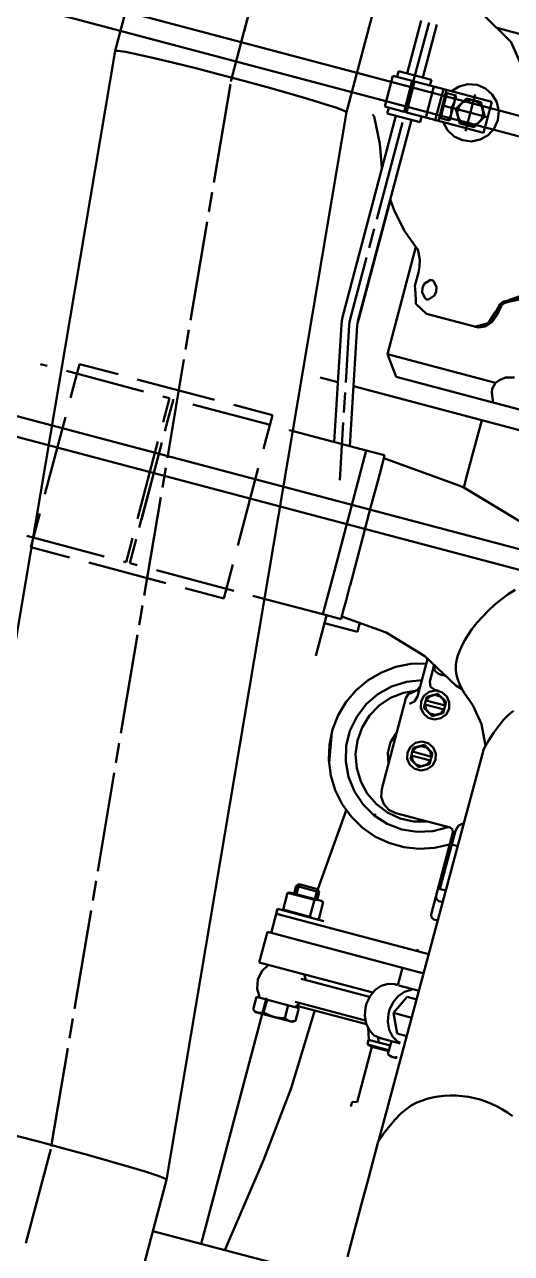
# Model space of a CAD drawing. Header units: centimetres. Extents: x 139057 to 200038, y 34824 to 80516.
# Drawn here: x 170291.2 to 170315.6, y 61239.7 to 61301.3 of the extents above; entities that cross this region are included whole.
import ezdxf

# ---------------------------------------------------------------- set-up
doc = ezdxf.new("R2010")
doc.units = ezdxf.units.CM
doc.header["$LTSCALE"] = 100
doc.layers.get('0').update_dxf_attribs({"lineweight": 0})
doc.layers.add('440_ALTRI_ELEMENTI_001-AM_0', color=31, linetype='Continuous', lineweight=50)

# ---------------------------------------------------------------- blocks, each defined once
blk = doc.blocks.new('A$C12667F03')
for p, q in [((-247.241, -1182.872), (-380.631, -1147.5)), ((-362.01, -1151.404), (-265.35, -1177.035)), ((-298.578, -1161.89), (-300.671, -1169.782)), ((-293.128, -1164.746), (-294.205, -1168.806)), ((-286.979, -1164.966), (-289.072, -1172.858)), ((-252.368, -1202.204), (-385.758, -1166.832)), ((-293.704, -1166.917), (-294.872, -1171.32)), ((-285.327, -1168.255), (-286.032, -1170.912)), ((-280.819, -1169.348), (-282.236, -1167.945)), ((-284.941, -1168.358), (-285.76, -1171.446)), ((-284.554, -1168.46), (-285.258, -1171.117)), ((-281.537, -1168.638), (-277.198, -1169.788)), ((-279.486, -1172.386), (-280.819, -1169.348)), ((-300.671, -1169.782), (-309.686, -1223.283)), ((-300.534, -1169.775), (-300.671, -1169.782)), ((-300.15, -1169.836), (-300.534, -1169.775)), ((-299.536, -1169.961), (-300.15, -1169.836)), ((-298.718, -1170.146), (-299.536, -1169.961)), ((-297.732, -1170.382), (-298.718, -1170.146)), ((-296.622, -1170.659), (-297.732, -1170.382)), ((-295.435, -1170.964), (-296.622, -1170.659)), ((-294.224, -1171.286), (-295.435, -1170.964)), ((-293.041, -1171.608), (-294.224, -1171.286)), ((-286.746, -1171.032), (-287.157, -1172.579)), ((-286.746, -1171.032), (-285.78, -1171.289)), ((-286.467, -1170.796), (-286.543, -1171.086)), ((-286.467, -1170.796), (-284.823, -1171.232)), ((-285.78, -1171.289), (-286.19, -1172.835)), ((-285.664, -1171.319), (-286.074, -1172.866)), ((-285.664, -1171.319), (-284.697, -1171.576)), ((-284.823, -1171.232), (-284.9, -1171.522)), ((-294.893, -1171.446), (-295.724, -1176.376)), ((-291.937, -1171.918), (-293.041, -1171.608)), ((-290.963, -1172.202), (-291.937, -1171.918)), ((-285.888, -1171.929), (-286.144, -1172.896)), ((-284.697, -1171.576), (-285.107, -1173.122)), ((-284.697, -1171.576), (-285.107, -1173.122)), ((-284.697, -1171.576), (-281.798, -1172.345)), ((-284.697, -1171.576), (-284.543, -1171.617)), ((-284.214, -1171.704), (-284.624, -1173.25)), ((-284.469, -1173.291), (-284.059, -1171.745)), ((-284.373, -1173.162), (-284.04, -1171.905)), ((-284.059, -1171.745), (-284.214, -1171.704)), ((-284.058, -1171.973), (-284.116, -1171.958)), ((-283.585, -1172.026), (-284.04, -1171.905)), ((-283.432, -1171.567), (-283.818, -1171.809)), ((-282.99, -1171.458), (-283.432, -1171.567)), ((-282.629, -1171.969), (-283.116, -1173.806)), ((-282.536, -1171.493), (-282.99, -1171.458)), ((-282.117, -1171.669), (-282.536, -1171.493)), ((-281.773, -1171.967), (-282.117, -1171.669)), ((-281.54, -1172.358), (-281.773, -1171.967)), ((-290.158, -1172.448), (-290.963, -1172.202)), ((-289.559, -1172.644), (-290.158, -1172.448)), ((-287.157, -1172.579), (-286.19, -1172.835)), ((-283.808, -1172.639), (-284.206, -1172.534)), ((-283.919, -1173.282), (-283.585, -1172.026)), ((-283.669, -1172.34), (-283.808, -1172.639)), ((-283.642, -1172.011), (-283.669, -1172.34)), ((-283.069, -1172.163), (-283.598, -1172.695)), ((-283.448, -1172.585), (-283.522, -1172.865)), ((-283.26, -1172.365), (-283.448, -1172.585)), ((-282.995, -1172.249), (-283.26, -1172.365)), ((-283.069, -1172.163), (-282.343, -1172.355)), ((-282.706, -1172.259), (-282.995, -1172.249)), ((-282.45, -1172.394), (-282.706, -1172.259)), ((-282.278, -1172.626), (-282.45, -1172.394)), ((-282.343, -1172.355), (-282.147, -1173.08)), ((-281.798, -1172.345), (-282.208, -1173.891)), ((-281.441, -1172.802), (-281.54, -1172.358)), ((-367.649, -1172.669), (-270.989, -1198.301)), ((-289.072, -1172.857), (-298.087, -1226.359)), ((-289.191, -1172.783), (-289.559, -1172.644)), ((-286.596, -1173.038), (-289.272, -1183.131)), ((-289.072, -1172.857), (-289.191, -1172.783)), ((-287.78, -1172.976), (-287.694, -1173.076)), ((-287.694, -1173.076), (-287.41, -1174.443)), ((-286.954, -1172.633), (-287.03, -1172.923)), ((-287.03, -1172.923), (-285.387, -1173.358)), ((-286.074, -1172.866), (-285.107, -1173.122)), ((-285.31, -1173.068), (-285.387, -1173.358)), ((-285.107, -1173.122), (-282.208, -1173.891)), ((-285.107, -1173.122), (-284.953, -1173.163)), ((-284.355, -1173.094), (-284.413, -1173.079)), ((-283.919, -1173.282), (-284.373, -1173.162)), ((-283.835, -1172.968), (-283.975, -1173.267)), ((-283.808, -1172.639), (-283.835, -1172.968)), ((-283.791, -1172.644), (-281.954, -1173.131)), ((-283.598, -1172.695), (-283.402, -1173.419)), ((-283.522, -1172.865), (-283.467, -1173.149)), ((-283.467, -1173.149), (-283.295, -1173.381)), ((-282.147, -1173.08), (-282.676, -1173.612)), ((-282.485, -1173.409), (-282.297, -1173.189)), ((-282.297, -1173.189), (-282.223, -1172.91)), ((-282.223, -1172.91), (-282.278, -1172.626)), ((-281.486, -1173.255), (-281.441, -1172.802)), ((-285.822, -1173.243), (-288.499, -1183.336)), ((-286.272, -1173.379), (-287.554, -1178.212)), ((-284.469, -1173.291), (-284.624, -1173.25)), ((-284.228, -1173.356), (-284.013, -1173.757)), ((-284.013, -1173.757), (-283.683, -1174.07)), ((-283.402, -1173.419), (-282.676, -1173.612)), ((-283.295, -1173.381), (-283.039, -1173.516)), ((-283.039, -1173.516), (-282.75, -1173.526)), ((-282.75, -1173.526), (-282.485, -1173.409)), ((-281.977, -1174.008), (-281.672, -1173.671)), ((-281.672, -1173.671), (-281.486, -1173.255)), ((-287.41, -1174.44), (-287.392, -1174.643)), ((-283.683, -1174.07), (-283.271, -1174.265)), ((-283.271, -1174.265), (-282.82, -1174.32)), ((-282.82, -1174.32), (-282.373, -1174.232)), ((-282.373, -1174.232), (-281.977, -1174.008)), ((-287.392, -1174.643), (-287.303, -1175.629)), ((-287.303, -1175.629), (-287.293, -1175.669)), ((-295.807, -1176.869), (-295.973, -1177.855)), ((-286.877, -1177.244), (-288.528, -1183.469)), ((-286.881, -1177.235), (-286.654, -1177.845)), ((-286.656, -1177.84), (-286.186, -1178.784)), ((-286.656, -1177.84), (-286.654, -1177.845)), ((-296.056, -1178.349), (-296.887, -1183.279)), ((-287.682, -1178.696), (-287.938, -1179.662)), ((-286.186, -1178.784), (-285.526, -1179.699)), ((-285.595, -1179.603), (-287.021, -1184.978)), ((-285.532, -1179.682), (-285.532, -1179.683)), ((-285.532, -1179.683), (-285.508, -1179.732)), ((-285.527, -1179.699), (-285.526, -1179.699)), ((-285.527, -1179.699), (-285.521, -1179.705)), ((-285.508, -1179.732), (-285.467, -1179.884)), ((-285.467, -1179.884), (-285.433, -1180.071)), ((-288.066, -1180.145), (-288.885, -1183.233)), ((-285.409, -1180.589), (-285.463, -1180.885)), ((-285.433, -1180.071), (-285.405, -1180.259)), ((-285.405, -1180.259), (-285.409, -1180.589)), ((-285.463, -1180.885), (-285.643, -1181.567)), ((-285.643, -1181.567), (-285.637, -1181.686)), ((-285.637, -1181.686), (-285.608, -1182.269)), ((-285.287, -1181.886), (-285.265, -1181.667)), ((-285.265, -1181.667), (-285.175, -1181.467)), ((-285.175, -1181.467), (-284.874, -1181.267)), ((-284.874, -1181.267), (-284.795, -1181.275)), ((-284.795, -1181.275), (-284.722, -1181.307)), ((-284.722, -1181.307), (-284.56, -1181.63)), ((-284.582, -1181.849), (-284.671, -1182.049)), ((-284.56, -1181.63), (-284.582, -1181.849)), ((-285.597, -1182.47), (-285.608, -1182.269)), ((-285.124, -1182.209), (-285.287, -1181.886)), ((-285.051, -1182.241), (-285.124, -1182.209)), ((-284.972, -1182.249), (-285.051, -1182.241)), ((-284.671, -1182.049), (-284.972, -1182.249)), ((-281.24, -1182.358), (-281.412, -1182.515)), ((-281.412, -1182.515), (-281.284, -1182.406)), ((-281.284, -1182.406), (-281.056, -1182.332)), ((-281.284, -1182.526), (-281.181, -1182.433)), ((-281.048, -1182.305), (-281.24, -1182.358)), ((-281.181, -1182.433), (-280.953, -1182.359)), ((-281.056, -1182.332), (-280.367, -1182.188)), ((-279.959, -1181.924), (-281.048, -1182.305)), ((-280.953, -1182.359), (-280.265, -1182.215)), ((-285.061, -1182.963), (-285.597, -1182.47)), ((-285.06, -1182.963), (-282.531, -1183.634)), ((-281.603, -1182.858), (-281.977, -1183.432)), ((-281.881, -1183.345), (-281.625, -1182.981)), ((-281.779, -1183.372), (-281.523, -1183.008)), ((-281.625, -1182.981), (-281.535, -1182.763)), ((-281.53, -1182.746), (-281.603, -1182.858)), ((-281.386, -1182.499), (-281.535, -1182.763)), ((-281.412, -1182.515), (-281.53, -1182.746)), ((-281.523, -1183.008), (-281.433, -1182.791)), ((-281.433, -1182.791), (-281.284, -1182.526)), ((-289.332, -1183.5), (-289.696, -1189.379)), ((-289.311, -1183.314), (-289.332, -1183.5)), ((-289.272, -1183.131), (-289.311, -1183.314)), ((-288.933, -1183.525), (-289.111, -1186.413)), ((-288.916, -1183.378), (-288.933, -1183.525)), ((-288.885, -1183.233), (-288.916, -1183.378)), ((-288.533, -1183.55), (-288.907, -1189.588)), ((-288.521, -1183.442), (-288.533, -1183.55)), ((-288.499, -1183.336), (-288.521, -1183.442)), ((-282.634, -1183.607), (-282.551, -1183.622)), ((-282.545, -1183.583), (-282.633, -1183.607)), ((-282.551, -1183.622), (-282.207, -1183.571)), ((-281.977, -1183.432), (-282.545, -1183.583)), ((-282.531, -1183.634), (-282.448, -1183.65)), ((-282.448, -1183.65), (-282.105, -1183.598)), ((-282.025, -1183.444), (-282.207, -1183.571)), ((-282.105, -1183.598), (-281.779, -1183.372)), ((-281.952, -1183.394), (-282.025, -1183.444)), ((-281.952, -1183.394), (-281.881, -1183.345)), ((-296.97, -1183.772), (-297.136, -1184.758)), ((-304.398, -1185.48), (-304.07, -1185.568)), ((-302.454, -1185.479), (-302.903, -1187.17)), ((-302.454, -1185.479), (-300.521, -1185.991)), ((-297.219, -1185.251), (-298.05, -1190.182)), ((-287.021, -1184.978), (-286.594, -1186.126)), ((-287.021, -1184.978), (-281.607, -1186.414)), ((-303.104, -1185.824), (-299.237, -1186.849)), ((-290.401, -1186.151), (-289.51, -1186.387)), ((-286.594, -1186.126), (-269.723, -1190.599)), ((-281.438, -1186.298), (-281.111, -1186.157)), ((-281.111, -1186.157), (-280.659, -1186.153)), ((-299.554, -1186.248), (-295.688, -1187.273)), ((-288.722, -1186.596), (-276.002, -1189.969)), ((-281.794, -1186.927), (-281.771, -1186.721)), ((-281.771, -1186.721), (-281.607, -1186.414)), ((-281.438, -1186.298), (-281.607, -1186.414)), ((-298.271, -1187.105), (-297.943, -1187.192)), ((-297.943, -1187.192), (-298.263, -1188.401)), ((-297.749, -1187.244), (-298.07, -1188.452)), ((-297.749, -1187.244), (-297.958, -1188.029)), ((-297.749, -1187.244), (-297.735, -1187.247)), ((-289.142, -1186.912), (-289.204, -1187.91)), ((-281.719, -1187.419), (-281.794, -1186.927)), ((-296.769, -1187.504), (-292.902, -1188.529)), ((-294.721, -1187.529), (-292.788, -1188.042)), ((-303.159, -1188.137), (-304.184, -1192.003)), ((-297.958, -1188.029), (-298.174, -1188.845)), ((-292.788, -1188.042), (-293.237, -1189.734)), ((-289.235, -1188.409), (-289.414, -1191.297)), ((-282.302, -1188.298), (-283.055, -1191.14)), ((-291.936, -1188.785), (-291.922, -1188.789)), ((-291.922, -1188.789), (-288.083, -1189.807)), ((-298.519, -1189.367), (-299.545, -1193.234)), ((-298.43, -1189.811), (-299.455, -1193.678)), ((-298.326, -1189.419), (-299.351, -1193.285)), ((-288.083, -1189.807), (-289.682, -1195.837)), ((-288.083, -1189.807), (-289.682, -1195.837)), ((-288.083, -1189.807), (-287.165, -1190.05)), ((-287.274, -1190.461), (-287.412, -1190.983)), ((-287.202, -1190.191), (-287.274, -1190.461)), ((-287.165, -1190.05), (-287.202, -1190.191)), ((-287.202, -1190.191), (-283.573, -1191.523)), ((-298.133, -1190.675), (-298.299, -1191.661)), ((-293.493, -1190.7), (-294.518, -1194.566)), ((-287.412, -1190.983), (-287.608, -1191.722)), ((-283.573, -1191.523), (-283.193, -1191.663)), ((-283.193, -1191.663), (-279.66, -1193.801)), ((-283.055, -1191.14), (-283.183, -1191.621)), ((-298.382, -1192.154), (-299.213, -1197.084)), ((-287.608, -1191.722), (-287.848, -1192.627)), ((-287.848, -1192.627), (-288.116, -1193.636)), ((-304.441, -1192.97), (-304.889, -1194.661)), ((-305.084, -1194.092), (-301.218, -1195.118)), ((-288.116, -1193.636), (-288.393, -1194.681)), ((-304.889, -1194.661), (-302.956, -1195.174)), ((-299.801, -1194.2), (-300.121, -1195.408)), ((-299.608, -1194.251), (-299.928, -1195.46)), ((-299.712, -1194.644), (-299.928, -1195.46)), ((-288.393, -1194.681), (-288.661, -1195.69)), ((-300.251, -1195.374), (-300.121, -1195.408)), ((-301.989, -1195.43), (-298.123, -1196.456)), ((-299.928, -1195.46), (-299.56, -1195.557)), ((-298.593, -1195.814), (-294.727, -1196.839)), ((-294.775, -1195.533), (-295.223, -1197.225)), ((-289.682, -1195.837), (-290.262, -1198.023)), ((-289.682, -1195.837), (-290.262, -1198.023)), ((-288.661, -1195.69), (-288.896, -1196.579)), ((-288.901, -1196.595), (-289.096, -1197.334)), ((-288.896, -1196.579), (-288.901, -1196.595)), ((-297.156, -1196.712), (-295.223, -1197.225)), ((-293.76, -1197.095), (-293.392, -1197.193)), ((-293.392, -1197.193), (-290.262, -1198.023)), ((-280.978, -1197.021), (-281.325, -1197.279)), ((-280.628, -1196.79), (-280.978, -1197.021)), ((-299.296, -1197.578), (-299.462, -1198.563)), ((-289.235, -1197.856), (-289.307, -1198.126)), ((-289.096, -1197.334), (-289.235, -1197.856)), ((-281.976, -1197.843), (-282.269, -1198.142)), ((-281.661, -1197.555), (-281.976, -1197.843)), ((-281.325, -1197.279), (-281.661, -1197.555)), ((-290.071, -1198.081), (-290.607, -1200.104)), ((-290.262, -1198.023), (-289.344, -1198.266)), ((-290.171, -1198.461), (-288.528, -1198.897)), ((-290.069, -1198.074), (-290.071, -1198.081)), ((-289.307, -1198.126), (-289.344, -1198.266)), ((-289.307, -1198.126), (-287.094, -1198.939)), ((-282.541, -1198.452), (-282.792, -1198.774)), ((-282.269, -1198.142), (-282.541, -1198.452)), ((-299.545, -1199.057), (-300.376, -1203.987)), ((-288.46, -1198.638), (-288.528, -1198.897)), ((-288.426, -1198.51), (-288.46, -1198.638)), ((-287.094, -1198.939), (-285.144, -1200.119)), ((-282.98, -1199.046), (-283.145, -1199.312)), ((-282.792, -1198.774), (-282.98, -1199.046)), ((-283.286, -1199.575), (-283.403, -1199.833)), ((-283.145, -1199.312), (-283.286, -1199.575)), ((-284.996, -1200.209), (-285.511, -1202.149)), ((-285.144, -1200.119), (-283.589, -1201.586)), ((-283.497, -1200.087), (-283.567, -1200.337)), ((-283.403, -1199.833), (-283.497, -1200.087)), ((-287.328, -1200.935), (-287.997, -1201.326)), ((-286.604, -1200.659), (-287.328, -1200.935)), ((-285.844, -1200.507), (-286.604, -1200.659)), ((-285.069, -1200.484), (-285.844, -1200.507)), ((-284.676, -1200.561), (-284.895, -1201.386)), ((-284.683, -1200.589), (-284.648, -1200.854)), ((-284.648, -1200.854), (-284.435, -1201.017)), ((-283.602, -1200.549), (-283.605, -1200.769)), ((-283.605, -1200.769), (-283.579, -1200.997)), ((-283.567, -1200.337), (-283.602, -1200.549)), ((-287.997, -1201.326), (-288.59, -1201.824)), ((-286.071, -1201.403), (-286.818, -1201.636)), ((-285.293, -1201.327), (-286.071, -1201.403)), ((-284.895, -1201.386), (-284.859, -1201.652)), ((-284.435, -1201.017), (-284.098, -1201.106)), ((-283.579, -1200.997), (-283.521, -1201.232)), ((-283.521, -1201.232), (-283.433, -1201.476)), ((-283.433, -1201.476), (-283.316, -1201.726)), ((-288.59, -1201.824), (-289.093, -1202.414)), ((-287.501, -1202.018), (-288.092, -1202.53)), ((-286.818, -1201.636), (-287.501, -1202.018)), ((-286.217, -1201.952), (-286.863, -1202.212)), ((-285.531, -1201.834), (-286.217, -1201.952)), ((-285.98, -1202.033), (-286.101, -1202.23)), ((-285.771, -1201.936), (-285.98, -1202.033)), ((-285.771, -1201.936), (-285.509, -1201.815)), ((-285.662, -1202.394), (-285.511, -1202.149)), ((-285.509, -1201.815), (-285.357, -1201.57)), ((-285.189, -1202.095), (-285.339, -1202.38)), ((-285.048, -1202.159), (-285.196, -1202.717)), ((-284.93, -1201.902), (-285.189, -1202.095)), ((-284.905, -1202.143), (-285.087, -1202.344)), ((-284.491, -1202.008), (-285.048, -1202.159)), ((-284.614, -1201.841), (-284.93, -1201.902)), ((-284.646, -1202.066), (-284.905, -1202.143)), ((-284.859, -1201.652), (-284.646, -1201.814)), ((-284.646, -1201.814), (-284.453, -1201.865)), ((-284.385, -1202.135), (-284.646, -1202.066)), ((-284.301, -1201.924), (-284.614, -1201.841)), ((-284.491, -1202.008), (-284.081, -1202.415)), ((-284.198, -1202.331), (-284.385, -1202.135)), ((-284.056, -1202.134), (-284.301, -1201.924)), ((-283.927, -1202.429), (-284.056, -1202.134)), ((-283.589, -1201.586), (-283.315, -1201.752)), ((-283.316, -1201.726), (-283.167, -1201.984)), ((-283.167, -1201.984), (-283.149, -1202.013)), ((-283.149, -1202.013), (-282.753, -1202.573)), ((-289.093, -1202.414), (-289.492, -1203.078)), ((-288.092, -1202.53), (-288.565, -1203.153)), ((-287.439, -1202.6), (-287.922, -1203.101)), ((-286.863, -1202.212), (-287.439, -1202.6)), ((-286.101, -1202.23), (-287.306, -1206.773)), ((-285.924, -1202.515), (-285.662, -1202.394)), ((-285.339, -1202.38), (-285.351, -1202.703)), ((-285.351, -1202.703), (-285.221, -1202.998)), ((-285.196, -1202.717), (-284.787, -1203.124)), ((-285.148, -1202.535), (-284.181, -1202.791)), ((-285.138, -1202.537), (-285.08, -1202.801)), ((-285.096, -1202.341), (-284.13, -1202.598)), ((-284.372, -1202.989), (-284.191, -1202.788)), ((-284.081, -1202.415), (-284.229, -1202.973)), ((-284.139, -1202.595), (-284.198, -1202.331)), ((-284.088, -1203.037), (-283.938, -1202.752)), ((-283.938, -1202.752), (-283.927, -1202.429)), ((-282.753, -1202.573), (-282.316, -1203.526)), ((-289.492, -1203.078), (-289.774, -1203.799)), ((-288.565, -1203.153), (-288.9, -1203.86)), ((-287.922, -1203.101), (-288.289, -1203.691)), ((-285.221, -1202.998), (-284.976, -1203.208)), ((-285.08, -1202.801), (-284.893, -1202.997)), ((-284.976, -1203.208), (-284.664, -1203.291)), ((-284.893, -1202.997), (-284.632, -1203.066)), ((-284.229, -1202.973), (-284.787, -1203.124)), ((-284.664, -1203.291), (-284.347, -1203.23)), ((-284.632, -1203.066), (-284.372, -1202.989)), ((-284.347, -1203.23), (-284.088, -1203.037)), ((-281.201, -1203.314), (-281.447, -1203.607)), ((-280.954, -1203.066), (-281.201, -1203.314)), ((-280.707, -1202.864), (-280.954, -1203.066)), ((-289.813, -1203.936), (-289.943, -1205.468)), ((-289.774, -1203.799), (-289.933, -1204.558)), ((-288.9, -1203.86), (-289.084, -1204.62)), ((-288.289, -1203.691), (-288.524, -1204.347)), ((-286.563, -1203.97), (-286.869, -1204.43)), ((-282.316, -1203.526), (-282.119, -1204.515)), ((-281.695, -1203.948), (-281.941, -1204.336)), ((-281.447, -1203.607), (-281.695, -1203.948)), ((-300.459, -1204.48), (-300.625, -1205.466)), ((-289.933, -1204.558), (-289.964, -1205.332)), ((-289.084, -1204.62), (-289.108, -1205.402)), ((-288.524, -1204.347), (-288.617, -1205.036)), ((-286.869, -1204.43), (-287.01, -1204.965)), ((-285.61, -1204.464), (-285.869, -1204.656)), ((-285.17, -1204.569), (-285.727, -1204.721)), ((-285.293, -1204.403), (-285.61, -1204.464)), ((-285.325, -1204.628), (-285.584, -1204.705)), ((-285.064, -1204.697), (-285.325, -1204.628)), ((-284.981, -1204.486), (-285.293, -1204.403)), ((-285.17, -1204.569), (-284.761, -1204.977)), ((-284.736, -1204.695), (-284.981, -1204.486)), ((-281.941, -1204.336), (-282.188, -1204.77)), ((-282.119, -1204.515), (-282.1, -1204.608)), ((-288.617, -1205.036), (-288.563, -1205.729)), ((-282.188, -1204.77), (-287.463, -1224.422)), ((-287.01, -1204.965), (-286.973, -1205.516)), ((-286.019, -1204.942), (-286.03, -1205.264)), ((-285.869, -1204.656), (-286.019, -1204.942)), ((-285.727, -1204.721), (-285.875, -1205.278)), ((-285.827, -1205.096), (-284.86, -1205.352)), ((-285.817, -1205.099), (-285.759, -1205.363)), ((-285.776, -1204.903), (-284.809, -1205.159)), ((-285.584, -1204.705), (-285.766, -1204.905)), ((-284.877, -1204.892), (-285.064, -1204.697)), ((-284.761, -1204.977), (-284.909, -1205.535)), ((-284.819, -1205.156), (-284.877, -1204.892)), ((-284.606, -1204.991), (-284.736, -1204.695)), ((-284.617, -1205.313), (-284.606, -1204.991)), ((-289.964, -1205.332), (-289.865, -1206.101)), ((-289.108, -1205.402), (-288.971, -1206.173)), ((-288.563, -1205.729), (-288.364, -1206.396)), ((-286.03, -1205.264), (-285.9, -1205.56)), ((-285.9, -1205.56), (-285.655, -1205.77)), ((-285.875, -1205.278), (-285.466, -1205.686)), ((-285.759, -1205.363), (-285.572, -1205.558)), ((-285.655, -1205.77), (-285.343, -1205.852)), ((-285.572, -1205.558), (-285.311, -1205.628)), ((-284.909, -1205.535), (-285.466, -1205.686)), ((-285.343, -1205.852), (-285.026, -1205.791)), ((-285.311, -1205.628), (-285.051, -1205.55)), ((-285.051, -1205.55), (-284.87, -1205.35)), ((-285.026, -1205.791), (-284.767, -1205.599)), ((-284.767, -1205.599), (-284.617, -1205.313)), ((-300.708, -1205.959), (-301.539, -1210.89)), ((-289.865, -1206.101), (-289.64, -1206.843)), ((-288.971, -1206.173), (-288.68, -1206.898)), ((-288.364, -1206.396), (-288.031, -1207.006)), ((-289.64, -1206.843), (-289.295, -1207.537)), ((-288.68, -1206.898), (-288.246, -1207.549)), ((-288.031, -1207.006), (-287.577, -1207.533)), ((-287.306, -1206.773), (-287.331, -1207.162)), ((-289.295, -1207.537), (-288.84, -1208.164)), ((-288.246, -1207.549), (-287.688, -1208.098)), ((-287.577, -1207.533), (-287.023, -1207.953)), ((-287.331, -1207.162), (-287.204, -1207.531)), ((-287.204, -1207.531), (-286.946, -1207.824)), ((-289.074, -1207.806), (-290.518, -1211.805)), ((-288.84, -1208.164), (-288.287, -1208.706)), ((-287.688, -1208.098), (-287.03, -1208.52)), ((-287.639, -1208.029), (-287.663, -1208.118)), ((-287.023, -1207.953), (-286.392, -1208.248)), ((-286.946, -1207.824), (-286.596, -1207.996)), ((-286.596, -1207.996), (-283.889, -1208.714)), ((-286.392, -1208.248), (-285.714, -1208.404)), ((-288.287, -1208.706), (-287.651, -1209.15)), ((-287.03, -1208.52), (-286.299, -1208.799)), ((-286.299, -1208.799), (-285.526, -1208.922)), ((-285.714, -1208.404), (-285.019, -1208.414)), ((-285.526, -1208.922), (-284.745, -1208.884)), ((-284.745, -1208.884), (-283.988, -1208.687)), ((-283.62, -1208.866), (-284.394, -1211.787)), ((-283.768, -1208.806), (-283.889, -1208.714)), ((-283.747, -1208.958), (-283.768, -1208.806)), ((-283.461, -1208.614), (-283.62, -1208.866)), ((-283.188, -1208.497), (-283.461, -1208.614)), ((-287.651, -1209.15), (-286.951, -1209.481)), ((-286.951, -1209.481), (-286.206, -1209.692)), ((-283.747, -1208.958), (-284.837, -1213.066)), ((-284.662, -1209.731), (-283.907, -1209.558)), ((-283.804, -1209.564), (-283.496, -1209.645)), ((-286.206, -1209.692), (-285.435, -1209.776)), ((-285.435, -1209.776), (-284.662, -1209.731)), ((-301.622, -1211.383), (-301.788, -1212.369)), ((-292.022, -1211.974), (-292.247, -1212.823)), ((-291.917, -1211.964), (-292.022, -1211.974)), ((-292.022, -1211.974), (-290.683, -1212.329)), ((-291.917, -1211.964), (-290.322, -1212.387)), ((-291.597, -1211.635), (-291.7, -1212.022)), ((-291.451, -1211.55), (-291.597, -1211.635)), ((-291.597, -1211.635), (-290.437, -1211.943)), ((-291.451, -1211.55), (-291.584, -1212.053)), ((-291.451, -1211.55), (-290.523, -1211.796)), ((-290.523, -1211.796), (-290.656, -1212.299)), ((-290.437, -1211.943), (-290.54, -1212.33)), ((-290.523, -1211.796), (-290.437, -1211.943)), ((-284.491, -1211.761), (-284.092, -1211.867)), ((-290.683, -1212.329), (-290.908, -1213.178)), ((-290.683, -1212.329), (-290.636, -1212.326)), ((-290.636, -1212.326), (-290.591, -1212.325)), ((-290.591, -1212.325), (-290.547, -1212.328)), ((-290.236, -1212.447), (-290.461, -1213.296)), ((-290.352, -1212.379), (-290.274, -1212.422)), ((-290.322, -1212.387), (-290.236, -1212.447)), ((-290.274, -1212.422), (-290.236, -1212.447)), ((-284.593, -1212.148), (-284.573, -1212.3)), ((-284.573, -1212.3), (-284.451, -1212.392)), ((-284.451, -1212.392), (-284.248, -1212.446)), ((-301.871, -1212.862), (-302.702, -1217.792)), ((-292.523, -1212.787), (-292.844, -1213.995)), ((-292.587, -1213.028), (-284.948, -1215.054)), ((-292.523, -1212.787), (-290.203, -1213.402)), ((-292.247, -1212.823), (-292.161, -1212.883)), ((-292.247, -1212.823), (-290.908, -1213.178)), ((-290.908, -1213.178), (-290.83, -1213.226)), ((-290.83, -1213.226), (-290.791, -1213.246)), ((-284.837, -1213.066), (-284.816, -1213.218)), ((-284.816, -1213.218), (-284.695, -1213.311)), ((-290.596, -1213.298), (-290.507, -1213.299)), ((-290.461, -1213.296), (-290.566, -1213.306)), ((-290.507, -1213.299), (-290.461, -1213.296)), ((-284.695, -1213.311), (-284.495, -1213.364)), ((-293.037, -1213.944), (-293.442, -1215.471)), ((-293.037, -1213.944), (-285.207, -1216.02)), ((-285.504, -1214.803), (-285.53, -1214.9)), ((-293.442, -1215.471), (-287.749, -1216.98)), ((-293.314, -1215.912), (-292.975, -1215.595)), ((-293.548, -1216.794), (-293.515, -1216.331)), ((-293.515, -1216.331), (-293.314, -1215.912)), ((-291.339, -1216.287), (-287.914, -1217.195)), ((-291.203, -1216.064), (-291.115, -1216.346)), ((-286.265, -1215.739), (-286.495, -1216.609)), ((-293.41, -1217.238), (-293.548, -1216.794)), ((-287.642, -1216.85), (-287.896, -1217.157)), ((-287.332, -1216.639), (-287.642, -1216.85)), ((-286.994, -1216.541), (-287.332, -1216.639)), ((-286.659, -1216.566), (-286.994, -1216.541)), ((-286.659, -1216.566), (-286.495, -1216.609)), ((-286.176, -1216.945), (-286.486, -1217.157)), ((-286.458, -1216.619), (-285.441, -1216.889)), ((-285.838, -1216.848), (-286.176, -1216.945)), ((-285.798, -1216.851), (-285.838, -1216.848)), ((-293.083, -1217.242), (-296.353, -1229.576)), ((-293.585, -1217.192), (-293.755, -1217.834)), ((-293.585, -1217.192), (-291.464, -1217.754)), ((-293.055, -1217.332), (-293.225, -1217.975)), ((-291.647, -1217.447), (-288.117, -1218.383)), ((-291.423, -1217.506), (-291.639, -1217.708)), ((-288.072, -1217.531), (-288.126, -1217.733)), ((-287.896, -1217.157), (-288.072, -1217.531)), ((-286.74, -1217.464), (-286.917, -1217.838)), ((-286.486, -1217.157), (-286.74, -1217.464)), ((-286.043, -1217.195), (-286.712, -1218)), ((-286.043, -1217.195), (-285.557, -1217.324)), ((-293.755, -1217.834), (-293.66, -1217.915)), ((-293.755, -1217.834), (-293.635, -1217.954)), ((-293.612, -1217.946), (-293.66, -1217.915)), ((-293.635, -1217.954), (-291.799, -1218.441)), ((-293.512, -1217.987), (-293.612, -1217.946)), ((-293.404, -1218.001), (-293.512, -1217.987)), ((-293.347, -1217.998), (-293.404, -1218.001)), ((-293.225, -1217.975), (-293.347, -1217.998)), ((-293.022, -1218.085), (-293.225, -1217.975)), ((-292.921, -1218.129), (-293.022, -1218.085)), ((-292.717, -1218.198), (-292.921, -1218.129)), ((-291.994, -1217.613), (-292.165, -1218.256)), ((-290.703, -1218.022), (-291.846, -1221.774)), ((-291.464, -1217.754), (-291.635, -1218.397)), ((-291.569, -1217.643), (-288.074, -1218.57)), ((-290.666, -1217.883), (-290.703, -1218.022)), ((-288.126, -1217.733), (-288.158, -1218.146)), ((-288.158, -1218.146), (-288.089, -1218.538)), ((-286.97, -1218.04), (-287.003, -1218.452)), ((-286.917, -1217.838), (-286.97, -1218.04)), ((-286.712, -1218), (-286.53, -1219.031)), ((-286.712, -1218), (-285.803, -1218.241)), ((-302.785, -1218.285), (-302.951, -1219.271)), ((-292.505, -1218.239), (-292.717, -1218.198)), ((-292.396, -1218.251), (-292.505, -1218.239)), ((-292.165, -1218.256), (-292.396, -1218.251)), ((-292.07, -1218.337), (-292.165, -1218.256)), ((-292.022, -1218.367), (-292.07, -1218.337)), ((-291.921, -1218.409), (-292.022, -1218.367)), ((-291.814, -1218.423), (-291.921, -1218.409)), ((-291.757, -1218.42), (-291.814, -1218.423)), ((-291.635, -1218.397), (-291.799, -1218.441)), ((-291.635, -1218.397), (-291.757, -1218.42)), ((-288.089, -1218.538), (-287.925, -1218.875)), ((-287.959, -1219.307), (-287.992, -1218.743)), ((-287.003, -1218.452), (-286.933, -1218.845)), ((-287.965, -1219.354), (-288.027, -1219.586)), ((-287.965, -1219.354), (-286.887, -1219.64)), ((-287.926, -1219.365), (-287.959, -1219.307)), ((-287.94, -1219.34), (-287.926, -1219.365)), ((-287.925, -1218.875), (-287.68, -1219.128)), ((-287.68, -1219.128), (-287.376, -1219.272)), ((-287.488, -1219.219), (-287.476, -1219.435)), ((-287.376, -1219.272), (-286.392, -1219.533)), ((-286.828, -1219.418), (-286.999, -1220.061)), ((-286.933, -1218.845), (-286.769, -1219.182)), ((-286.769, -1219.182), (-286.524, -1219.434)), ((-286.53, -1219.031), (-286.05, -1219.159)), ((-303.034, -1219.765), (-303.865, -1224.695)), ((-287.797, -1219.693), (-288.535, -1222.479)), ((-288.027, -1219.586), (-286.949, -1219.872)), ((-288.027, -1219.586), (-287.797, -1219.693)), ((-287.797, -1219.693), (-286.96, -1219.915)), ((-287.476, -1219.435), (-287.443, -1219.493)), ((-286.524, -1219.434), (-286.385, -1219.501)), ((-286.999, -1220.061), (-286.878, -1220.18)), ((-286.999, -1220.061), (-286.904, -1220.142)), ((-286.856, -1220.172), (-286.904, -1220.142)), ((-286.878, -1220.18), (-286.554, -1220.266)), ((-286.755, -1220.213), (-286.856, -1220.172)), ((-286.648, -1220.227), (-286.755, -1220.213)), ((-286.591, -1220.225), (-286.648, -1220.227)), ((-286.543, -1220.216), (-286.591, -1220.225)), ((-291.846, -1221.774), (-293.236, -1225.372)), ((-288.788, -1222.457), (-288.85, -1222.689)), ((-288.535, -1222.479), (-288.788, -1222.457)), ((-285.312, -1222.4), (-285.577, -1222.509)), ((-285.04, -1222.31), (-285.312, -1222.4)), ((-284.762, -1222.239), (-285.04, -1222.31)), ((-284.476, -1222.187), (-284.762, -1222.239)), ((-284.184, -1222.153), (-284.476, -1222.187)), ((-283.884, -1222.139), (-284.184, -1222.153)), ((-283.577, -1222.143), (-283.884, -1222.139)), ((-283.269, -1222.166), (-283.577, -1222.143)), ((-282.966, -1222.207), (-283.269, -1222.166)), ((-282.668, -1222.266), (-282.966, -1222.207)), ((-282.375, -1222.344), (-282.668, -1222.266)), ((-282.086, -1222.44), (-282.375, -1222.344)), ((-281.802, -1222.555), (-282.086, -1222.44)), ((-286.366, -1223.061), (-286.635, -1223.335)), ((-286.1, -1222.833), (-286.366, -1223.061)), ((-285.837, -1222.648), (-286.1, -1222.833)), ((-285.577, -1222.509), (-285.837, -1222.648)), ((-281.523, -1222.687), (-281.802, -1222.555)), ((-281.254, -1222.836), (-281.523, -1222.687)), ((-281.001, -1222.997), (-281.254, -1222.836)), ((-280.763, -1223.171), (-281.001, -1222.997)), ((-286.908, -1223.652), (-287.184, -1224.015)), ((-286.635, -1223.335), (-286.908, -1223.652)), ((-304.441, -1224.468), (-305.629, -1224.162)), ((-287.184, -1224.015), (-287.463, -1224.422)), ((-303.886, -1224.821), (-305.138, -1229.54)), ((-303.229, -1224.789), (-304.441, -1224.468)), ((-302.045, -1225.113), (-303.229, -1224.789)), ((-287.482, -1224.452), (-287.958, -1226.231)), ((-287.463, -1224.422), (-287.482, -1224.452)), ((-300.942, -1225.423), (-302.045, -1225.113)), ((-299.967, -1225.707), (-300.942, -1225.423)), ((-293.236, -1225.372), (-295.171, -1229.889)), ((-299.164, -1225.952), (-299.967, -1225.707)), ((-298.567, -1226.147), (-299.164, -1225.952)), ((-298.203, -1226.285), (-298.567, -1226.147)), ((-298.087, -1226.359), (-300.12, -1234.029)), ((-298.087, -1226.359), (-298.203, -1226.285)), ((-287.958, -1226.231), (-288.332, -1227.632)), ((-288.332, -1227.632), (-289.02, -1230.217)), ((-289.344, -1231.434), (-298.77, -1228.935))]:
    blk.add_line(p, q)

msp = doc.modelspace()

# ---------------------------------------------------------------- block references
at = {"layer": '440_ALTRI_ELEMENTI_001-AM_0'}
msp.add_blockref('A$C12667F03', (170596.41, 62469.725, 0), dxfattribs=at)

doc.saveas('drawing.dxf')
